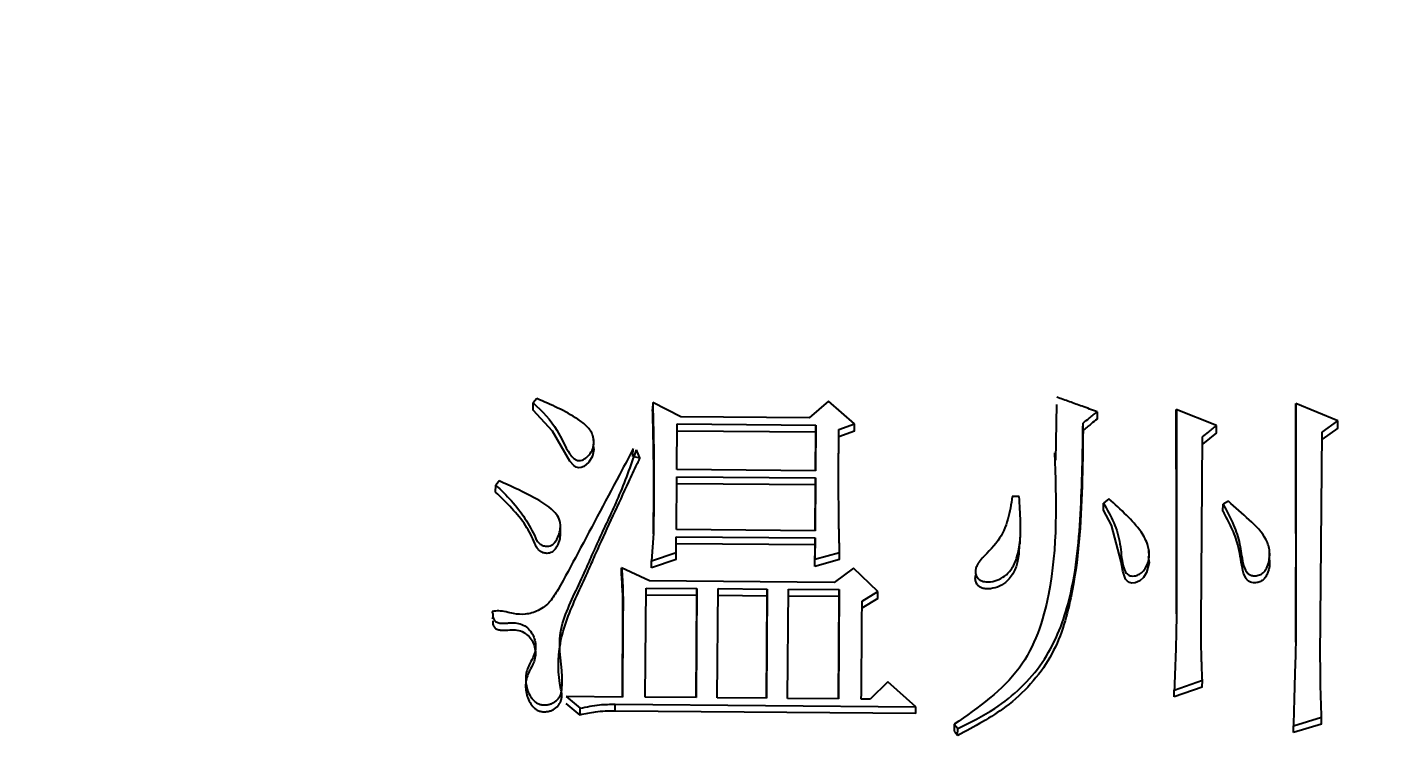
# Model space of a CAD drawing. Header units: millimetres. Extents: x 1726 to 4771, y 590 to 2743.
# Drawn here: x 2474.94 to 2483.24, y 2296.6 to 2301.04 of the extents above; entities that cross this region are included whole.
import ezdxf

# ---------------------------------------------------------------- set-up
doc = ezdxf.new("R2010")
doc.units = ezdxf.units.MM
doc.layers.add('AM_5', color=3, linetype='Continuous', lineweight=25)
doc.styles.add('SLDTEXTSTYLE1', font='txt.shx', dxfattribs={"width": 0.7, "bigfont": 'gbcbig.shx'})
doc.dimstyles.new('SLDDIMSTYLE12$0', dxfattribs={"dimtxt": 12, "dimasz": 10, "dimexe": 0, "dimexo": 0.0625, "dimgap": 0.875, "dimtad": 1, "dimdec": 1, "dimlfac": 1.8, "dimrnd": 1e-09, "dimzin": 12, "dimdsep": 46, "dimtxsty": 'SLDTEXTSTYLE1', "dimcen": 0.09, "dimdle": 8.16, "dimclrd": 3, "dimclre": 3, "dimadec": 0, "dimazin": 3, "dimtfac": 1, "dimtdec": 1, "dimtofl": 0, "dimtmove": 0, "dimatfit": 3, "dimfxl": 0, "dimfrac": 2, "dimtolj": 1, "dimlwd": 5, "dimlwe": 5, "dimarcsym": 0})

# ---------------------------------------------------------------- blocks, each defined once
blk = doc.blocks.new('*D50')
at = {"layer": 'AM_5', "color": 3, "lineweight": 5, "transparency": 16777216}
blk.add_line((2709.5179, 2483.6796), (2315.1182, 2483.6796), dxfattribs=at)
at = {"layer": 'AM_5', "color": 3, "linetype": 'Continuous', "lineweight": 5, "transparency": 16777216}
for p, q in [((2315.1182, 2473.6796), (2315.1182, 2159.8939)), ((2721.1936, 2149.8939), (2315.1182, 2149.8939))]:
    blk.add_line(p, q, dxfattribs=at)
at = {"layer": 'AM_5', "color": 3, "transparency": 16777216}
for points in [[(2313.4515, 2473.6796), (2316.7848, 2473.6796), (2315.1182, 2483.6796)], [(2313.4515, 2159.8939), (2316.7848, 2159.8939), (2315.1182, 2149.8939)]]:
    blk.add_solid(points, dxfattribs=at)
at = {"layer": 'Defpoints', "color": 0, "transparency": 16777216}
for p in [(2709.5804, 2483.6796), (2315.1182, 2149.8939), (2721.2561, 2149.8939)]:
    blk.add_point(p, dxfattribs=at)
at = {"layer": 'AM_5', "color": 0, "transparency": 16777216, "insert": (2300.5289, 2316.7867), "char_height": 12, "attachment_point": 5, "rotation": 90, "style": 'SLDTEXTSTYLE1'}
blk.add_mtext('\\A1;{\\H2.28571x;335}', dxfattribs=at)

msp = doc.modelspace()

# ---------------------------------------------------------------- linework, layer by layer
at = {"color": 7, "linetype": 'Continuous', "lineweight": 25}
for p, q in [((2478.0554, 2298.6836), (2478.0559, 2298.7283)), ((2478.0777, 2298.7543), (2478.0559, 2298.7283)), ((2478.7915, 2298.7309), (2478.791, 2298.6862)), ((2478.9639, 2298.6418), (2478.7915, 2298.7309)), ((2479.8733, 2298.7394), (2479.7536, 2298.6353)), ((2480.0345, 2298.5979), (2479.8733, 2298.7394)), ((2481.2723, 2298.3753), (2481.2793, 2298.7181)), ((2482.0143, 2298.642), (2482.0148, 2298.6866)), ((2482.2629, 2298.5881), (2482.0148, 2298.6866)), ((2482.7502, 2298.6796), (2482.7507, 2298.7243)), ((2483.0095, 2298.617), (2482.7507, 2298.7243)), ((2478.9398, 2298.3173), (2478.942, 2298.5982)), ((2478.942, 2298.5982), (2479.7965, 2298.5911)), ((2479.7536, 2298.6353), (2478.9639, 2298.6418)), ((2479.9369, 2298.5636), (2480.0345, 2298.5979)), ((2480.034, 2298.5534), (2480.0345, 2298.5979)), ((2481.4403, 2298.5592), (2481.4408, 2298.6037)), ((2481.5279, 2298.6731), (2481.5274, 2298.6285)), ((2482.9116, 2298.5477), (2483.0095, 2298.617)), ((2483.009, 2298.5725), (2483.0095, 2298.617)), ((2479.796, 2298.5466), (2478.9415, 2298.5537)), ((2479.7942, 2298.3102), (2479.796, 2298.5466)), ((2479.7965, 2298.5911), (2479.7944, 2298.3102)), ((2479.796, 2298.5466), (2479.7965, 2298.5911)), ((2480.034, 2298.5534), (2479.9364, 2298.5191)), ((2482.1671, 2297.3737), (2482.1758, 2298.5187)), ((2482.2624, 2298.5436), (2482.1753, 2298.4743)), ((2482.2624, 2298.5436), (2482.2629, 2298.5881)), ((2482.9011, 2297.164), (2482.9116, 2298.5477)), ((2483.009, 2298.5725), (2482.9111, 2298.5032)), ((2478.4271, 2298.4632), (2478.4272, 2298.4737)), ((2478.4274, 2298.4967), (2478.4276, 2298.5075)), ((2478.713, 2298.3891), (2478.6919, 2298.4379)), ((2481.4399, 2298.4286), (2481.4404, 2298.4734)), ((2478.6763, 2298.3968), (2478.713, 2298.3891)), ((2478.937, 2297.9478), (2478.9395, 2298.2733)), ((2478.9395, 2298.2733), (2479.794, 2298.2662)), ((2479.7944, 2298.3102), (2478.9398, 2298.3173)), ((2479.794, 2298.2662), (2479.7916, 2297.9407)), ((2479.7935, 2298.2222), (2479.794, 2298.2662)), ((2477.8244, 2298.1771), (2477.8249, 2298.2211)), ((2479.7935, 2298.2222), (2478.939, 2298.2293)), ((2479.7914, 2297.9407), (2479.7935, 2298.2222)), ((2481.048, 2298.1503), (2481.0047, 2298.1507)), ((2481.5996, 2298.1369), (2481.5669, 2298.1108)), ((2482.302, 2298.0608), (2482.3025, 2298.1047)), ((2482.3351, 2298.122), (2482.3025, 2298.1047)), ((2478.2234, 2297.9268), (2478.2239, 2297.9709)), ((2479.7916, 2297.9407), (2478.937, 2297.9478)), ((2478.7962, 2297.9225), (2478.7841, 2297.7551)), ((2478.936, 2297.8067), (2478.9367, 2297.9037)), ((2479.7907, 2297.853), (2478.9364, 2297.8601)), ((2478.9367, 2297.9037), (2479.7912, 2297.8966)), ((2479.7897, 2297.721), (2479.7907, 2297.853)), ((2479.7912, 2297.8966), (2479.7902, 2297.7644)), ((2479.7907, 2297.853), (2479.7912, 2297.8966)), ((2481.0525, 2297.8571), (2481.053, 2297.9011)), ((2478.7841, 2297.7551), (2478.936, 2297.8067)), ((2478.9355, 2297.7633), (2478.936, 2297.8067)), ((2479.7897, 2297.721), (2479.7902, 2297.7644)), ((2479.7902, 2297.7644), (2479.942, 2297.8072)), ((2479.9415, 2297.7637), (2479.942, 2297.8072)), ((2480.8234, 2297.7747), (2480.8234, 2297.7737)), ((2481.8451, 2297.8018), (2481.8453, 2297.8256)), ((2482.588, 2297.7762), (2482.5883, 2297.8035)), ((2482.5885, 2297.8157), (2482.5885, 2297.8203)), ((2478.5994, 2297.6692), (2478.5999, 2297.7125)), ((2478.7724, 2297.6316), (2478.5999, 2297.7125)), ((2478.9355, 2297.7633), (2478.7836, 2297.7117)), ((2478.7836, 2297.7117), (2478.7841, 2297.7551)), ((2479.9415, 2297.7637), (2479.7897, 2297.721)), ((2480.0278, 2297.7095), (2479.9081, 2297.6222)), ((2480.1782, 2297.567), (2480.0278, 2297.7095)), ((2479.9081, 2297.6222), (2478.7724, 2297.6316)), ((2478.7453, 2296.9149), (2478.7504, 2297.5876)), ((2479.0636, 2297.5419), (2478.7499, 2297.5445)), ((2478.7504, 2297.5876), (2479.0641, 2297.585)), ((2479.0588, 2296.9123), (2479.0636, 2297.5419)), ((2479.0641, 2297.585), (2479.059, 2296.9123)), ((2479.0636, 2297.5419), (2479.0641, 2297.585)), ((2479.1888, 2296.9112), (2479.1939, 2297.584)), ((2479.4963, 2297.5383), (2479.1934, 2297.5408)), ((2479.1939, 2297.584), (2479.4968, 2297.5814)), ((2479.4915, 2296.9087), (2479.4963, 2297.5383)), ((2479.4968, 2297.5814), (2479.4916, 2296.9087)), ((2479.4963, 2297.5383), (2479.4968, 2297.5814)), ((2479.6214, 2296.9076), (2479.6266, 2297.5804)), ((2479.9398, 2297.5346), (2479.6261, 2297.5372)), ((2479.6266, 2297.5804), (2479.9402, 2297.5778)), ((2479.935, 2296.905), (2479.9398, 2297.5346)), ((2479.9402, 2297.5778), (2479.9351, 2296.905)), ((2479.9398, 2297.5346), (2479.9402, 2297.5778)), ((2480.1777, 2297.5238), (2480.0798, 2297.4628)), ((2480.0803, 2297.5059), (2480.1782, 2297.567)), ((2480.1777, 2297.5238), (2480.1782, 2297.567)), ((2478.6086, 2297.4574), (2478.6091, 2297.5005)), ((2482.0017, 2296.9588), (2482.1752, 2297.0194)), ((2482.1748, 2296.977), (2482.1752, 2297.0194)), ((2480.2388, 2297.0089), (2480.1298, 2296.9034)), ((2480.4107, 2296.8567), (2480.2388, 2297.0089)), ((2482.1748, 2296.977), (2482.0012, 2296.9164)), ((2482.0012, 2296.9164), (2482.0017, 2296.9588)), ((2478.344, 2296.805), (2478.258, 2296.8766)), ((2478.2585, 2296.9189), (2478.3445, 2296.8472)), ((2478.6046, 2296.9161), (2478.2585, 2296.9189)), ((2478.5606, 2296.8298), (2478.561, 2296.872)), ((2478.561, 2296.872), (2480.4107, 2296.8567)), ((2479.059, 2296.9123), (2478.7453, 2296.9149)), ((2479.4916, 2296.9087), (2479.1888, 2296.9112)), ((2479.9351, 2296.905), (2479.6214, 2296.9076)), ((2480.1298, 2296.9034), (2480.0757, 2296.9038)), ((2480.4103, 2296.8145), (2480.4107, 2296.8567)), ((2478.344, 2296.805), (2478.3445, 2296.8472)), ((2480.4103, 2296.8145), (2478.5606, 2296.8298)), ((2482.7356, 2296.7397), (2482.9091, 2296.7916)), ((2482.9086, 2296.7494), (2482.9091, 2296.7916)), ((2480.6479, 2296.7482), (2480.6474, 2296.7061)), ((2480.6687, 2296.6795), (2480.6692, 2296.7215)), ((2482.9086, 2296.7494), (2482.7351, 2296.6976)), ((2482.7351, 2296.6976), (2482.7356, 2296.7397))]:
    msp.add_line(p, q, dxfattribs=at)
at = {"color": 7, "linetype": 'Continuous', "lineweight": 25, "flags": 128}
for points in [[(2478.4253, 2298.4624), (2478.4287, 2298.4413), (2478.4218, 2298.4006), (2478.3992, 2298.3634), (2478.3666, 2298.3366), (2478.352, 2298.3304), (2478.3371, 2298.3283), (2478.3208, 2298.3321), (2478.3056, 2298.3412), (2478.2815, 2298.368), (2478.1738, 2298.5535), (2478.0554, 2298.6836), (2478.0554, 2298.6836)], [(2478.6698, 2298.3982), (2478.67, 2298.4181), (2478.6702, 2298.4303), (2478.6703, 2298.4425)], [(2477.8468, 2298.2473), (2477.8412, 2298.2406), (2477.8331, 2298.2309), (2477.8249, 2298.2211)], [(2481.5664, 2298.0669), (2481.5667, 2298.0861), (2481.5668, 2298.0985), (2481.5669, 2298.1108)], [(2481.8421, 2297.7815), (2481.8474, 2297.7458), (2481.8317, 2297.6826), (2481.8132, 2297.6515), (2481.7908, 2297.6317), (2481.7621, 2297.6201), (2481.7416, 2297.6183), (2481.7268, 2297.6212), (2481.714, 2297.6288), (2481.7023, 2297.6429), (2481.6848, 2297.6906), (2481.6752, 2297.748), (2481.6157, 2297.9755), (2481.5664, 2298.0669), (2481.5664, 2298.0669)], [(2480.6474, 2296.7061), (2480.6528, 2296.6994), (2480.6581, 2296.6927), (2480.6688, 2296.6794)], [(2480.6479, 2296.7482), (2480.6586, 2296.7348), (2480.6692, 2296.7215)]]:
    msp.add_lwpolyline(points, dxfattribs=at)
at = {"color": 7, "linetype": 'Continuous', "lineweight": 25}
for points, knots in [([(2481.5279, 2298.6731), (2481.4967, 2298.6844), (2481.4397, 2298.705), (2481.357, 2298.7349), (2481.3055, 2298.7535), (2481.2798, 2298.7628)], [0, 0, 0, 0, 0.377734, 0.688867, 1, 1, 1, 1]), ([(2478.0559, 2298.7283), (2478.1105, 2298.6753), (2478.2072, 2298.5816), (2478.2529, 2298.4477), (2478.3001, 2298.3885), (2478.3204, 2298.3757), (2478.3384, 2298.3711), (2478.3576, 2298.3752), (2478.3792, 2298.3872), (2478.4037, 2298.4095), (2478.4249, 2298.4437), (2478.4313, 2298.4861), (2478.424, 2298.5358), (2478.3883, 2298.5863), (2478.2754, 2298.6692), (2478.1654, 2298.7166), (2478.0777, 2298.7543)], [0, 0, 0, 0, 0.207426, 0.367179, 0.400689, 0.416558, 0.431268, 0.448073, 0.466649, 0.497247, 0.53852, 0.578669, 0.62014, 0.682425, 0.747233, 1, 1, 1, 1]), ([(2478.7961, 2297.9214), (2478.7967, 2297.9758), (2478.798, 2298.0989), (2478.799, 2298.3541), (2478.7942, 2298.5543), (2478.791, 2298.6862)], [0, 0, 0, 0, 0.213047, 0.481492, 1, 1, 1, 1]), ([(2478.7915, 2298.7309), (2478.7916, 2298.7266), (2478.7918, 2298.7202), (2478.7921, 2298.7096), (2478.7924, 2298.6989), (2478.7927, 2298.6861), (2478.793, 2298.6733), (2478.7934, 2298.6605), (2478.7937, 2298.6477), (2478.7941, 2298.6306), (2478.7947, 2298.6093), (2478.7953, 2298.5837), (2478.7958, 2298.558), (2478.7969, 2298.5068), (2478.7979, 2298.447), (2478.7985, 2298.3871), (2478.7987, 2298.3572), (2478.7988, 2298.3358), (2478.7989, 2298.3144), (2478.7989, 2298.2887), (2478.7989, 2298.263), (2478.7989, 2298.2373), (2478.7988, 2298.2116), (2478.7987, 2298.186), (2478.7985, 2298.1603), (2478.7983, 2298.1346), (2478.7982, 2298.1131), (2478.798, 2298.096), (2478.7979, 2298.0831), (2478.7978, 2298.0703), (2478.7977, 2298.0574), (2478.7975, 2298.0446), (2478.7974, 2298.0317), (2478.7973, 2298.0188), (2478.7971, 2298.006), (2478.797, 2297.9931), (2478.7969, 2297.9802), (2478.7967, 2297.9695), (2478.7966, 2297.9609), (2478.7966, 2297.9545), (2478.7965, 2297.9481), (2478.7964, 2297.9416), (2478.7964, 2297.9363), (2478.7963, 2297.9299), (2478.7962, 2297.9257), (2478.7962, 2297.9225)], [0, 0, 0, 0, 0.015876, 0.023814, 0.03969, 0.055566, 0.071442, 0.087319, 0.103195, 0.119071, 0.150823, 0.182575, 0.214327, 0.246079, 0.373089, 0.436594, 0.468346, 0.484222, 0.515974, 0.547726, 0.579478, 0.611231, 0.642983, 0.674735, 0.706487, 0.738239, 0.769992, 0.785868, 0.801744, 0.81762, 0.833496, 0.849372, 0.865248, 0.881124, 0.897, 0.912877, 0.928753, 0.944629, 0.952567, 0.960505, 0.968443, 0.976381, 0.984319, 0.988288, 1, 1, 1, 1]), ([(2482.0148, 2298.6866), (2482.0149, 2298.6641), (2482.0149, 2298.619), (2482.015, 2298.5514), (2482.0151, 2298.4837), (2482.0151, 2298.3934), (2482.0152, 2298.2805), (2482.0153, 2298.1448), (2482.0154, 2298.009), (2482.0156, 2297.8731), (2482.0158, 2297.7597), (2482.016, 2297.656), (2482.0161, 2297.5797), (2482.0162, 2297.5082), (2482.0163, 2297.4724), (2482.0163, 2297.4545)], [0, 0, 0, 0, 0.0551029, 0.1102058, 0.1653087, 0.2204116, 0.3306174, 0.4408232, 0.551029, 0.6612348, 0.7714406, 0.8265434, 0.9132708, 0.9566346, 1, 1, 1, 1]), ([(2482.7504, 2297.9224), (2482.7504, 2297.9812), (2482.7503, 2298.1372), (2482.7502, 2298.3411), (2482.7502, 2298.5347), (2482.7502, 2298.6313), (2482.7502, 2298.6796)], [0, 0, 0, 0, 0.232317, 0.616155, 0.808077, 1, 1, 1, 1]), ([(2482.7507, 2298.7243), (2482.7507, 2298.6773), (2482.7507, 2298.5832), (2482.7506, 2298.442), (2482.7506, 2298.3006), (2482.7505, 2298.1591), (2482.7503, 2297.9702), (2482.7503, 2297.781), (2482.7504, 2297.5916), (2482.7504, 2297.473), (2482.7505, 2297.39), (2482.7505, 2297.3307), (2482.7505, 2297.2952), (2482.7505, 2297.2715)], [0, 0, 0, 0, 0.097575, 0.19515, 0.292725, 0.390299, 0.487874, 0.683024, 0.780599, 0.878174, 0.926961, 0.951355, 1, 1, 1, 1]), ([(2480.6692, 2296.7215), (2480.7472, 2296.7604), (2480.9499, 2296.8616), (2481.2158, 2297.1162), (2481.3849, 2297.5418), (2481.4319, 2298.0453), (2481.4378, 2298.4167), (2481.4408, 2298.6037)], [0, 0, 0, 0, 0.112639, 0.292888, 0.474955, 0.735645, 1, 1, 1, 1]), ([(2481.5274, 2298.6285), (2481.5149, 2298.6185), (2481.4941, 2298.602), (2481.465, 2298.5789), (2481.4486, 2298.5657), (2481.4403, 2298.5592)], [0, 0, 0, 0, 0.432757, 0.716378, 1, 1, 1, 1]), ([(2481.4408, 2298.6037), (2481.4534, 2298.6137), (2481.4742, 2298.6303), (2481.5032, 2298.6534), (2481.5197, 2298.6666), (2481.5279, 2298.6731)], [0, 0, 0, 0, 0.4325048, 0.7162517, 1, 1, 1, 1]), ([(2482.0158, 2297.4278), (2482.0157, 2297.5132), (2482.0156, 2297.6441), (2482.0155, 2297.8654), (2482.0152, 2298.0465), (2482.0148, 2298.3207), (2482.0145, 2298.5039), (2482.0143, 2298.642)], [0, 0, 0, 0, 0.210231, 0.322062, 0.545725, 0.657557, 1, 1, 1, 1]), ([(2479.942, 2297.8072), (2479.9419, 2297.8113), (2479.9415, 2297.8236), (2479.9409, 2297.8441), (2479.9402, 2297.8686), (2479.9397, 2297.8891), (2479.9393, 2297.9055), (2479.939, 2297.9177), (2479.9387, 2297.93), (2479.9384, 2297.9423), (2479.9382, 2297.9546), (2479.938, 2297.9669), (2479.9378, 2297.9791), (2479.9375, 2298.0037), (2479.9364, 2298.0896), (2479.9357, 2298.1877), (2479.9359, 2298.2734), (2479.9359, 2298.2979), (2479.9359, 2298.3102), (2479.9359, 2298.3224), (2479.936, 2298.3347), (2479.936, 2298.3469), (2479.936, 2298.3592), (2479.9361, 2298.3714), (2479.9361, 2298.3836), (2479.9361, 2298.3959), (2479.9362, 2298.4081), (2479.9362, 2298.4204), (2479.9363, 2298.4326), (2479.9364, 2298.4448), (2479.9364, 2298.455), (2479.9364, 2298.4632), (2479.9365, 2298.4693), (2479.9365, 2298.4754), (2479.9365, 2298.4815), (2479.9365, 2298.4876), (2479.9366, 2298.4938), (2479.9366, 2298.4999), (2479.9366, 2298.506), (2479.9367, 2298.5121), (2479.9367, 2298.5182), (2479.9367, 2298.5243), (2479.9367, 2298.5304), (2479.9368, 2298.5366), (2479.9368, 2298.5427), (2479.9368, 2298.5488), (2479.9369, 2298.5558), (2479.9369, 2298.5607), (2479.9369, 2298.5636)], [0, 0, 0, 0, 0.016204, 0.048613, 0.081022, 0.11343, 0.129634, 0.145839, 0.162043, 0.178247, 0.194452, 0.210656, 0.22686, 0.243065, 0.307882, 0.567153, 0.631971, 0.648175, 0.664379, 0.680584, 0.696788, 0.712992, 0.729197, 0.745401, 0.761605, 0.777809, 0.794014, 0.810218, 0.826422, 0.842627, 0.858831, 0.866933, 0.875035, 0.883137, 0.89124, 0.899342, 0.907444, 0.915546, 0.923648, 0.93175, 0.939853, 0.947955, 0.956057, 0.964159, 0.972261, 0.980363, 0.988466, 1, 1, 1, 1]), ([(2481.4403, 2298.5592), (2481.4391, 2298.4447), (2481.4355, 2298.1009), (2481.405, 2297.6276), (2481.2642, 2297.1475), (2480.9979, 2296.8547), (2480.7712, 2296.734), (2480.6688, 2296.6795)], [0, 0, 0, 0, 0.1620608, 0.4866973, 0.667178, 0.8496947, 1, 1, 1, 1]), ([(2482.1758, 2298.5187), (2482.1883, 2298.5286), (2482.209, 2298.5451), (2482.238, 2298.5683), (2482.2546, 2298.5815), (2482.2629, 2298.5881)], [0, 0, 0, 0, 0.428366, 0.714182, 1, 1, 1, 1]), ([(2478.6721, 2298.4461), (2478.6495, 2298.4032), (2478.5361, 2298.1888), (2478.3816, 2297.8991), (2478.2378, 2297.6267), (2478.1637, 2297.502), (2478.0928, 2297.4463), (2478.0109, 2297.4222), (2477.9273, 2297.428), (2477.8611, 2297.4506), (2477.8163, 2297.4452), (2477.8027, 2297.4435)], [0, 0, 0, 0, 0.1023949, 0.5119385, 0.690628, 0.7515853, 0.8133675, 0.8673816, 0.9134227, 0.973554, 1, 1, 1, 1]), ([(2477.8081, 2297.4275), (2477.8074, 2297.4213), (2477.8062, 2297.4088), (2477.8128, 2297.3939), (2477.8208, 2297.384), (2477.8318, 2297.3761), (2477.8559, 2297.3692), (2477.8864, 2297.3711), (2477.9142, 2297.373), (2477.9425, 2297.3744), (2477.976, 2297.3692), (2478.0131, 2297.35), (2478.0419, 2297.321), (2478.0606, 2297.2858), (2478.0706, 2297.2476), (2478.0713, 2297.1954), (2478.0421, 2297.1356), (2478.0059, 2297.0642), (2478.0104, 2296.984), (2478.0317, 2296.9264), (2478.0584, 2296.8943), (2478.0752, 2296.881), (2478.0943, 2296.872), (2478.1151, 2296.8675), (2478.1366, 2296.8671), (2478.1579, 2296.8711), (2478.1781, 2296.8795), (2478.1962, 2296.8916), (2478.2116, 2296.9062), (2478.2271, 2296.9289), (2478.249, 2297.0536), (2478.1801, 2297.2766), (2478.2979, 2297.525), (2478.3792, 2297.6989), (2478.4184, 2297.7898), (2478.4396, 2297.8377), (2478.4518, 2297.865), (2478.4982, 2297.966), (2478.5908, 2298.1553), (2478.6567, 2298.3395), (2478.6919, 2298.4379)], [0, 0, 0, 0, 0.007379, 0.015024, 0.018576, 0.022154, 0.030149, 0.045285, 0.055171, 0.060604, 0.076118, 0.091429, 0.106287, 0.12239, 0.137957, 0.153423, 0.184306, 0.215478, 0.246922, 0.278293, 0.286938, 0.294859, 0.302435, 0.3101, 0.317992, 0.325694, 0.333597, 0.342062, 0.35006, 0.357798, 0.37381, 0.499189, 0.624194, 0.686833, 0.729214, 0.742073, 0.749377, 0.764857, 0.87447, 1, 1, 1, 1]), ([(2477.8076, 2297.3845), (2477.8069, 2297.3777), (2477.8056, 2297.3642), (2477.8136, 2297.3485), (2477.8231, 2297.3387), (2477.8358, 2297.3313), (2477.8773, 2297.3234), (2477.9301, 2297.3362), (2477.9891, 2297.3215), (2478.0248, 2297.2971), (2478.0509, 2297.2639), (2478.066, 2297.2255), (2478.0718, 2297.1849), (2478.0642, 2297.1316), (2478.0284, 2297.0749), (2478.0032, 2296.9989), (2478.0136, 2296.932), (2478.0338, 2296.8825), (2478.0542, 2296.8549), (2478.0752, 2296.8382), (2478.0944, 2296.8292), (2478.1156, 2296.825), (2478.1375, 2296.8255), (2478.1589, 2296.8296), (2478.1853, 2296.8403), (2478.2068, 2296.8582), (2478.2217, 2296.88), (2478.2313, 2296.9046), (2478.2331, 2296.9343), (2478.2076, 2297.0487), (2478.2044, 2297.2598), (2478.3019, 2297.4938), (2478.3835, 2297.6651), (2478.4241, 2297.7605), (2478.5079, 2297.9478), (2478.5973, 2298.1386), (2478.6822, 2298.3228), (2478.7044, 2298.3707), (2478.7104, 2298.3836), (2478.7122, 2298.3874), (2478.7128, 2298.3886), (2478.713, 2298.3891)], [0, 0, 0, 0, 0.008092, 0.016232, 0.019877, 0.023665, 0.032483, 0.065063, 0.081076, 0.097331, 0.112856, 0.129588, 0.145895, 0.161764, 0.193391, 0.223746, 0.255696, 0.272416, 0.287038, 0.295055, 0.302649, 0.310291, 0.318442, 0.326341, 0.333992, 0.349821, 0.3572, 0.364696, 0.381124, 0.392078, 0.505082, 0.628871, 0.690735, 0.731063, 0.752571, 0.935327, 0.982424, 0.994902, 0.998373, 0.999417, 1, 1, 1, 1]), ([(2481.2651, 2298.4195), (2481.2752, 2298.1298), (2481.2908, 2297.6805), (2481.0905, 2297.0588), (2480.797, 2296.8528), (2480.6479, 2296.7482)], [0, 0, 0, 0, 0.471631, 0.731488, 1, 1, 1, 1]), ([(2477.825, 2298.2211), (2477.8582, 2298.1897), (2477.9589, 2298.0945), (2478.0373, 2297.9712), (2478.0804, 2297.8744), (2478.0976, 2297.8571), (2478.1189, 2297.847), (2478.1407, 2297.8435), (2478.1609, 2297.8463), (2478.1786, 2297.8558), (2478.202, 2297.8829), (2478.2188, 2297.9249), (2478.227, 2297.9769), (2478.2137, 2298.0228), (2478.1583, 2298.0923), (2478.0283, 2298.1643), (2477.9109, 2298.218), (2477.8468, 2298.2473)], [0, 0, 0, 0, 0.118686, 0.359193, 0.382947, 0.402076, 0.42122, 0.441111, 0.455767, 0.470498, 0.490907, 0.5484, 0.590659, 0.633123, 0.67426, 0.821853, 1, 1, 1, 1]), ([(2478.222, 2297.9271), (2478.2215, 2297.9151), (2478.2206, 2297.8862), (2478.2055, 2297.851), (2478.1888, 2297.8234), (2478.1734, 2297.809), (2478.1566, 2297.802), (2478.1374, 2297.8003), (2478.1161, 2297.8043), (2478.0949, 2297.8151), (2478.0773, 2297.8347), (2478.0555, 2297.8901), (2478.0118, 2297.9769), (2477.9248, 2298.0805), (2477.8581, 2298.1447), (2477.8245, 2298.1771)], [0, 0, 0, 0, 0.056266, 0.134445, 0.173092, 0.202613, 0.226111, 0.24953, 0.282647, 0.31606, 0.349693, 0.397669, 0.589066, 0.792876, 1, 1, 1, 1]), ([(2481.0047, 2298.1507), (2480.9976, 2298.1037), (2480.9836, 2298.0097), (2480.9232, 2297.8681), (2480.8316, 2297.7895), (2480.7862, 2297.7277), (2480.7765, 2297.6982), (2480.7794, 2297.6706), (2480.7909, 2297.6486), (2480.8075, 2297.6345), (2480.8296, 2297.6263), (2480.8651, 2297.6241), (2480.9119, 2297.6334), (2480.9603, 2297.6594), (2481.0045, 2297.7051), (2481.0551, 2297.8167), (2481.0586, 2297.9728), (2481.0511, 2298.0991), (2481.048, 2298.1503)], [0, 0, 0, 0, 0.115518, 0.231634, 0.360314, 0.38877, 0.411137, 0.433609, 0.45467, 0.468652, 0.482629, 0.505933, 0.545458, 0.585905, 0.62732, 0.690876, 0.874624, 1, 1, 1, 1]), ([(2481.5669, 2298.1108), (2481.5893, 2298.0709), (2481.6341, 2297.9908), (2481.6742, 2297.86), (2481.6762, 2297.7597), (2481.6955, 2297.6987), (2481.7069, 2297.6775), (2481.7226, 2297.6655), (2481.7385, 2297.661), (2481.7595, 2297.6616), (2481.7837, 2297.6693), (2481.8094, 2297.687), (2481.8347, 2297.7243), (2481.852, 2297.7799), (2481.8425, 2297.8574), (2481.7943, 2297.9462), (2481.7068, 2298.0398), (2481.6368, 2298.1045), (2481.5996, 2298.1369), (2481.5996, 2298.1369)], [0, 0, 0, 0, 0.122963, 0.247031, 0.370505, 0.395962, 0.421667, 0.433716, 0.445798, 0.461982, 0.485013, 0.50855, 0.540716, 0.603687, 0.664288, 0.751122, 0.871606, 0.999878, 1, 1, 1, 1]), ([(2482.3025, 2298.1047), (2482.3255, 2298.0617), (2482.3676, 2297.9827), (2482.4087, 2297.8595), (2482.4179, 2297.7608), (2482.4372, 2297.6956), (2482.4603, 2297.6717), (2482.4782, 2297.6639), (2482.5011, 2297.6619), (2482.5266, 2297.6668), (2482.5496, 2297.6797), (2482.57, 2297.7043), (2482.5869, 2297.7489), (2482.5947, 2297.8135), (2482.5627, 2297.9129), (2482.4624, 2298.0116), (2482.3782, 2298.0847), (2482.3351, 2298.122)], [0, 0, 0, 0, 0.133288, 0.244453, 0.355406, 0.411337, 0.426567, 0.441924, 0.46024, 0.483233, 0.506284, 0.526764, 0.567645, 0.636153, 0.704868, 0.849066, 1, 1, 1, 1]), ([(2482.5838, 2297.776), (2482.5863, 2297.763), (2482.5934, 2297.727), (2482.5794, 2297.6818), (2482.5593, 2297.6467), (2482.5397, 2297.6298), (2482.5159, 2297.6208), (2482.4923, 2297.6186), (2482.4709, 2297.6226), (2482.4535, 2297.6333), (2482.4328, 2297.6622), (2482.4138, 2297.738), (2482.4022, 2297.844), (2482.3562, 2297.9605), (2482.3201, 2298.0273), (2482.302, 2298.0608)], [0, 0, 0, 0, 0.057207, 0.157507, 0.195767, 0.228365, 0.260993, 0.295143, 0.319885, 0.34484, 0.375047, 0.466584, 0.677363, 0.837648, 1, 1, 1, 1]), ([(2481.0469, 2297.8576), (2481.0463, 2297.8252), (2481.0453, 2297.7688), (2481.0205, 2297.6907), (2480.9814, 2297.6337), (2480.9284, 2297.5965), (2480.8793, 2297.5827), (2480.8405, 2297.5816), (2480.8155, 2297.5871), (2480.7983, 2297.5976), (2480.7853, 2297.6135), (2480.7779, 2297.6343), (2480.7763, 2297.6545), (2480.7807, 2297.6655), (2480.7821, 2297.6689)], [0, 0, 0, 0, 0.197279, 0.343591, 0.491355, 0.598857, 0.706601, 0.768229, 0.810832, 0.845692, 0.880466, 0.928838, 0.977826, 1, 1, 1, 1]), ([(2478.5999, 2297.7125), (2478.6023, 2297.6812), (2478.6061, 2297.6303), (2478.6081, 2297.5596), (2478.6088, 2297.5202), (2478.6091, 2297.5005)], [0, 0, 0, 0, 0.4433861, 0.7216609, 1, 1, 1, 1]), ([(2482.75, 2297.2545), (2482.75, 2297.2578), (2482.75, 2297.267), (2482.75, 2297.2881), (2482.75, 2297.3177), (2482.7501, 2297.3533), (2482.7501, 2297.4245), (2482.7502, 2297.5454), (2482.7503, 2297.6541), (2482.7503, 2297.7156)], [0, 0, 0, 0, 0.021274, 0.059825, 0.136928, 0.214031, 0.291133, 0.599544, 1, 1, 1, 1]), ([(2478.6086, 2297.4574), (2478.6083, 2297.4888), (2478.6077, 2297.5398), (2478.6036, 2297.6104), (2478.6008, 2297.6496), (2478.5994, 2297.6692)], [0, 0, 0, 0, 0.443947, 0.7219434, 1, 1, 1, 1]), ([(2477.8027, 2297.4435), (2477.8046, 2297.4368), (2477.808, 2297.4252), (2477.808, 2297.4113), (2477.806, 2297.4038), (2477.8042, 2297.4015), (2477.8031, 2297.4009), (2477.8026, 2297.4007), (2477.8023, 2297.4006), (2477.8022, 2297.4005)], [0, 0, 0, 0, 0.4936042, 0.8618763, 0.9556623, 0.9820838, 0.9915389, 0.9957956, 1, 1, 1, 1]), ([(2478.6045, 2296.9161), (2478.6051, 2296.9994), (2478.6065, 2297.1801), (2478.6079, 2297.3603), (2478.6086, 2297.4574)], [0, 0, 0, 0, 0.460977, 1, 1, 1, 1]), ([(2478.6091, 2297.5005), (2478.6084, 2297.4032), (2478.6069, 2297.2087), (2478.6054, 2297.0136), (2478.6046, 2296.9161)], [0, 0, 0, 0, 0.499996, 1, 1, 1, 1]), ([(2480.0757, 2296.9038), (2480.0764, 2296.9927), (2480.078, 2297.1937), (2480.0795, 2297.3941), (2480.0803, 2297.5059)], [0, 0, 0, 0, 0.44202, 1, 1, 1, 1]), ([(2482.0163, 2297.4545), (2482.0152, 2297.3871), (2482.0134, 2297.2708), (2482.0082, 2297.1056), (2482.0039, 2297.0077), (2482.0017, 2296.9588)], [0, 0, 0, 0, 0.408529, 0.704251, 1, 1, 1, 1]), ([(2482.1752, 2297.0194), (2482.1738, 2297.051), (2482.1711, 2297.1141), (2482.1676, 2297.2322), (2482.1673, 2297.3187), (2482.1671, 2297.3737)], [0, 0, 0, 0, 0.267045, 0.534097, 1, 1, 1, 1]), ([(2482.7505, 2297.2715), (2482.7484, 2297.1976), (2482.7449, 2297.0722), (2482.7399, 2296.8949), (2482.7371, 2296.7914), (2482.7356, 2296.7397)], [0, 0, 0, 0, 0.417352, 0.7086751, 1, 1, 1, 1]), ([(2482.9091, 2296.7916), (2482.9078, 2296.824), (2482.9052, 2296.889), (2482.9017, 2297.0132), (2482.9013, 2297.1048), (2482.9011, 2297.164)], [0, 0, 0, 0, 0.26142, 0.522845, 1, 1, 1, 1]), ([(2478.3445, 2296.8472), (2478.3843, 2296.8557), (2478.4556, 2296.8709), (2478.5287, 2296.8717), (2478.561, 2296.872)], [0, 0, 0, 0, 0.558835, 1, 1, 1, 1]), ([(2478.5606, 2296.8298), (2478.5195, 2296.8291), (2478.4462, 2296.8278), (2478.3752, 2296.812), (2478.344, 2296.805)], [0, 0, 0, 0, 0.561085, 1, 1, 1, 1])]:
    msp.add_open_spline(points, degree=3, knots=knots, dxfattribs=at)

# ---------------------------------------------------------------- dimensions: what is measured, and where the dimension line sits
at = {"layer": 'AM_5'}
dim = msp.add_linear_dim(base=(2315.1182, 2149.8939), p1=(2709.5804, 2483.6796), p2=(2721.2561, 2149.8939), angle=90, text='{\\H2.28571x;335}', dimstyle='SLDDIMSTYLE12$0', override={"dimlfac": 1}, dxfattribs=at)
dim.commit()
dim.dimension.update_dxf_attribs({"geometry": '*D50', "text_midpoint": (2300.5289, 2316.7867)})

doc.saveas('drawing.dxf')
